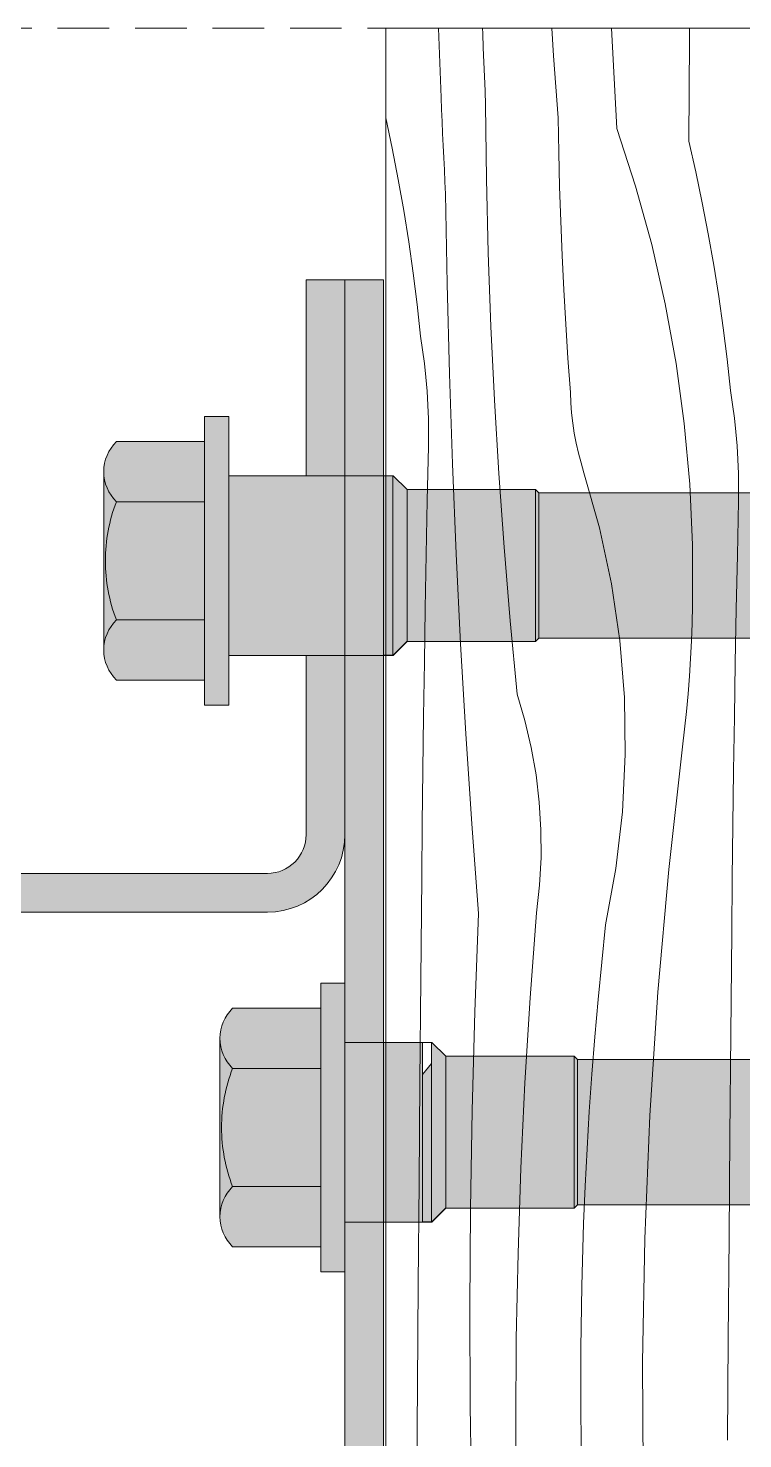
# Model space of a CAD drawing. Header units: millimetres. Extents: x -7826 to 55813, y 465 to 25965.
# Drawn here: x 53647 to 53924, y 16993 to 17539 of the extents above; entities that cross this region are included whole.
import ezdxf

# ---------------------------------------------------------------- set-up
doc = ezdxf.new("R2010")
doc.units = ezdxf.units.MM
doc.linetypes.add('Hidden Line', pattern=[30.00000000000001, 20, -10.00000000000001])
for name, color, linetype, lineweight in [('2D - Ogolne2', 251, 'Continuous', 15), ('2D Drafting - General102', 254, 'Continuous', 13), ('2D Drafting - General121', 255, 'Continuous', 0), ('2D Drafting - General2', 251, 'Continuous', 15), ('2D Drafting - General81', 251, 'Continuous', 20)]:
    doc.layers.add(name, color=color, linetype=linetype, lineweight=lineweight)

# ---------------------------------------------------------------- blocks, each defined once
blk = doc.blocks.new('*X38')
at = {"layer": '2D Drafting - General81', "linetype": 'Continuous'}
for p, q in [((-48127.79040965639, 64815.5976682098), (-48128.76086485691, 64842.40495921654)), ((-48111.6461999938, 64840.29436186439), (-48111.71639294572, 64842.40495921654)), ((-48111.44894569169, 64834.74544311994), (-48111.6461999938, 64840.29436186439)), ((-48084.30759636453, 64831.69164039576), (-48084.9511463471, 64842.40495921654)), ((-48059.66973067842, 64803.58615456181), (-48061.74180974354, 64842.40495921654)), ((-48031.61048706192, 64838.02811040046), (-48031.58049488111, 64842.40495921654)), ((-48111.23899518312, 64829.19699024766), (-48111.44894569169, 64834.74544311994)), ((-48031.8661461212, 64798.68363244396), (-48031.61048706192, 64838.02811040046)), ((-48111.01634956732, 64823.64903229703), (-48111.23899518312, 64829.19699024766)), ((-48082.49744233766, 64807.61129603517), (-48084.30759636453, 64831.69164039576)), ((-48110.78101000997, 64818.10159831501), (-48111.01634956732, 64823.64903229703)), ((-48110.53297774321, 64812.55471734577), (-48110.78101000997, 64818.10159831501)), ((-48127.59340970182, 64810.92313151335), (-48127.79040965639, 64815.5976682098)), ((-48127.39035157795, 64806.24885406042), (-48127.59340970182, 64810.92313151335)), ((-48110.19111272155, 64783.97677225839), (-48110.53297774322, 64812.55471734577)), ((-48149.17559333131, 64807.66106062842), (-48146.70799128109, 64795.87827429573)), ((-48127.18123562588, 64801.57484370237), (-48127.39035157795, 64806.24885406042)), ((-48082.23073966968, 64794.29408299498), (-48082.49744233766, 64807.61129603516)), ((-48126.96606219686, 64796.90110829008), (-48127.18123562588, 64801.57484370237)), ((-48059.66973067843, 64803.58615456181), (-48052.44564003998, 64781.20349704935)), ((-48146.70799128109, 64795.87827429573), (-48144.3892702443, 64783.82921714205)), ((-48126.7448316523, 64792.227655674), (-48126.96606219686, 64796.90110829008)), ((-48031.86614612121, 64798.68363244395), (-48029.15533249598, 64786.71668901515)), ((-48126.51754436381, 64787.55449370408), (-48126.7448316523, 64792.227655674)), ((-48081.86985006971, 64780.97908948512), (-48082.23073966968, 64794.29408299498)), ((-48144.3892702443, 64783.82921714205), (-48142.26754856044, 64771.74391438889)), ((-48126.28420071317, 64782.88163022979), (-48126.51754436381, 64787.55449370408)), ((-48109.51084368445, 64755.40487958135), (-48110.19111272155, 64783.97677225839)), ((-48029.15533249598, 64786.71668901515), (-48026.64023003384, 64774.70708847457)), ((-48126.04480109232, 64778.2090731001), (-48126.28420071317, 64782.88163022979)), ((-48125.46093467803, 64743.30215744764), (-48126.04480109232, 64778.2090731001)), ((-48081.41479159272, 64767.666981641), (-48081.86985006971, 64780.97908948512)), ((-48052.44564003998, 64781.20349704935), (-48046.21968585368, 64758.52292524566)), ((-48026.64023003384, 64774.70708847457), (-48024.32150899705, 64762.6580313209)), ((-48142.26754856044, 64771.74391438889), (-48140.34339165776, 64759.62558670917)), ((-48080.86558700479, 64754.35842545368), (-48081.41479159272, 64767.666981641)), ((-48024.32150899705, 64762.6580313209), (-48022.19978731319, 64750.57272856773)), ((-48140.34339165776, 64759.62558670917), (-48138.6173123145, 64747.47746357678)), ((-48046.21968585368, 64758.52292524566), (-48041.00408015641, 64735.58892646474)), ((-48108.4922660359, 64726.84304636488), (-48109.51084368445, 64755.40487958135)), ((-48080.22226378207, 64741.05408673647), (-48080.86558700479, 64754.35842545368)), ((-48138.6173123145, 64747.47746357678), (-48137.08977052217, 64735.30278240592)), ((-48022.19978731319, 64750.57272856773), (-48020.27563041051, 64738.45440088802)), ((-48124.5896815758, 64708.40123226809), (-48125.46093467803, 64743.30215744764)), ((-48079.48485410936, 64727.75463109175), (-48080.22226378207, 64741.05408673647)), ((-48137.08977052217, 64735.30278240592), (-48135.76117336305, 64723.10478768844)), ((-48041.00408015641, 64735.58892646474), (-48036.80905321443, 64712.44648511063)), ((-48020.27563041051, 64738.45440088802), (-48018.54955106726, 64726.30627775563)), ((-48107.13552262579, 64698.29527824844), (-48108.4922660359, 64726.84304636488)), ((-48078.65339487851, 64714.46072387762), (-48079.48485410936, 64727.75463109175)), ((-48018.54955106726, 64726.30627775563), (-48017.02200927492, 64714.13159658476)), ((-48134.93709802561, 64717.78790697975), (-48135.76117336305, 64723.10478768843)), ((-48134.23785795485, 64712.45317325111), (-48134.93709802561, 64717.78790697975)), ((-48133.66383727382, 64707.10351710423), (-48134.23785795485, 64712.45317325111)), ((-48077.72792768656, 64701.17303017452), (-48078.65339487851, 64714.46072387762)), ((-48036.80905321443, 64712.44648511063), (-48033.64283345699, 64689.1409944417)), ((-48017.02200927492, 64714.13159658476), (-48015.69341211581, 64701.93360186728)), ((-48133.2153513171, 64701.74187733839), (-48133.66383727382, 64707.10351710423)), ((-48123.43110084946, 64673.50866355987), (-48124.5896815758, 64708.40123226809)), ((-48132.89264645756, 64696.37119933597), (-48133.2153513171, 64701.74187733839)), ((-48014.86933677836, 64696.61672115859), (-48015.69341211581, 64701.93360186727)), ((-48132.69589997106, 64690.99443344446), (-48132.89264645756, 64696.37119933597)), ((-48105.44080372989, 64669.76557889891), (-48107.13552262579, 64698.29527824844)), ((-48077.55086668361, 64697.22810633628), (-48077.72792768656, 64701.17303017452)), ((-48077.23545261976, 64693.29182780746), (-48077.55086668361, 64697.22810633628)), ((-48014.1700967076, 64691.28198742995), (-48014.86933677836, 64696.61672115859)), ((-48132.625219939, 64685.61453335569), (-48132.69589997106, 64690.99443344446)), ((-48076.78207418184, 64689.36904528988), (-48077.23545261976, 64693.29182780746)), ((-48013.59607602657, 64685.93233128307), (-48014.1700967076, 64691.28198742995)), ((-48132.68064518902, 64680.23445448324), (-48132.625219939, 64685.61453335569)), ((-48076.19129007106, 64685.46459285417), (-48076.78207418184, 64689.36904528988)), ((-48075.46382831455, 64681.58328198271), (-48076.19129007106, 64685.46459285417)), ((-48033.64283345699, 64689.1409944417), (-48031.51163133657, 64665.71816753301)), ((-48013.14759006985, 64680.57069151723), (-48013.59607602657, 64685.93233128307)), ((-48133.1239332136, 64659.34439067756), (-48132.68064518902, 64680.23445448324)), ((-48074.60058536823, 64677.7298956403), (-48075.46382831455, 64681.58328198271)), ((-48012.82488521031, 64675.20001351481), (-48013.14759006985, 64680.57069151723)), ((-48073.60262501202, 64673.90918238024), (-48074.60058536823, 64677.7298956403)), ((-48012.62813872381, 64669.8232476233), (-48012.82488521031, 64675.20001351481)), ((-48121.98527104139, 64638.62681675494), (-48123.43110084946, 64673.50866355987)), ((-48103.40834702316, 64641.25794944913), (-48105.44080372989, 64669.76557889891)), ((-48072.47117703903, 64670.12585049253), (-48073.60262501202, 64673.90918238024)), ((-48066.43500496583, 64648.78368081612), (-48072.47117703903, 64670.12585049253)), ((-48012.55745869175, 64664.44334753453), (-48012.62813872381, 64669.8232476233)), ((-48031.51163133657, 64665.71816753301), (-48030.41962714711, 64642.22394761146)), ((-48012.61288394177, 64659.06326866208), (-48012.55745869175, 64664.44334753453)), ((-48133.53362835932, 64638.45364105086), (-48133.1239332136, 64659.34439067756)), ((-48013.05617196635, 64638.1732048564), (-48012.61288394177, 64659.06326866208)), ((-48061.79865912936, 64627.09433142344), (-48066.43500496583, 64648.78368081612)), ((-48030.41962714711, 64642.22394761146), (-48030.36896282465, 64618.70441793931)), ((-48133.9097295668, 64617.5622596231), (-48133.53362835932, 64638.45364105086)), ((-48120.25229016705, 64603.75805655836), (-48121.98527104139, 64638.62681675494)), ((-48101.03843754645, 64612.77638793675), (-48103.40834702316, 64641.25794944913)), ((-48013.46586711208, 64617.2824552297), (-48013.05617196635, 64638.1732048564)), ((-48058.58174383156, 64605.1495134529), (-48061.79865912936, 64627.09433142344)), ((-48134.25223586349, 64596.67030041591), (-48133.9097295668, 64617.5622596231)), ((-48030.55076511277, 64611.83555992028), (-48030.36896282465, 64618.7044179393)), ((-48013.84196831955, 64596.39107380194), (-48013.46586711208, 64617.2824552297)), ((-48098.33140766648, 64584.32488874357), (-48101.03843754645, 64612.77638793675)), ((-48030.82142593331, 64604.96962915469), (-48030.55076511277, 64611.83555992028)), ((-48118.23227570843, 64568.90474678807), (-48120.25229016705, 64603.75805655836)), ((-48056.7978614613, 64583.04201826502), (-48058.58174383156, 64605.1495134529)), ((-48031.18089997341, 64598.107775107), (-48030.82142593331, 64604.96962915469)), ((-48031.62912705147, 64591.25114655909), (-48031.18089997341, 64598.107775107)), ((-48134.56114636373, 64575.77781745239), (-48134.25223586349, 64596.67030041591)), ((-48014.18447461625, 64575.49911459475), (-48013.84196831955, 64596.39107380194)), ((-48032.16603212726, 64584.40089141807), (-48031.62912705147, 64591.25114655909)), ((-48095.29346749227, 64574.03871764163), (-48098.33140766648, 64584.32488874357)), ((-48056.45455497801, 64560.86532508384), (-48056.7978614613, 64583.04201826502)), ((-48032.79152531445, 64577.55815652402), (-48032.16603212726, 64584.40089141807)), ((-48134.83646026873, 64554.884864757), (-48134.56114636373, 64575.77781745239)), ((-48033.50550189568, 64570.724087458), (-48032.79152531445, 64577.55815652402)), ((-48092.84463656761, 64563.59660944726), (-48095.29346749227, 64574.03871764163)), ((-48034.30784234007, 64563.89982835033), (-48033.50550189568, 64570.724087458)), ((-48014.49338511648, 64554.60663163123), (-48014.18447461625, 64575.49911459475)), ((-48115.92536460604, 64534.06925021455), (-48118.23227570843, 64568.90474678807)), ((-48090.99282046493, 64553.03227446759), (-48092.84463656761, 64563.59660944726)), ((-48057.55327601716, 64538.7132057299), (-48056.45455497801, 64560.86532508384)), ((-48039.63874304845, 64516.3798575272), (-48034.30784234007, 64563.89982835033)), ((-48135.07817686657, 64533.99149635541), (-48134.83646026873, 64554.884864757)), ((-48014.76869902148, 64533.71367893584), (-48014.49338511648, 64554.60663163123)), ((-48089.7439974109, 64542.37981759512), (-48090.99282046493, 64553.03227446759)), ((-48089.10219898686, 64531.67362820658), (-48089.7439974109, 64542.37981759512)), ((-48060.08937875207, 64516.67932811584), (-48057.55327601716, 64538.7132057299)), ((-48135.28629553222, 64513.09776627437), (-48135.07817686657, 64533.99149635541)), ((-48113.3317132497, 64499.25392840075), (-48115.92536460604, 64534.06925021455)), ((-48015.01041561932, 64512.82031053425), (-48014.76869902148, 64533.71367893584)), ((-48089.06949711369, 64520.94826914369), (-48089.10219898686, 64531.67362820658)), ((-48089.64599736301, 64510.2383651337), (-48089.06949711369, 64520.94826914369)), ((-48064.05213953841, 64494.85686018154), (-48060.08937875207, 64516.67932811584)), ((-48043.8478613128, 64468.74741634652), (-48039.63874304845, 64516.3798575272)), ((-48135.63958112884, 64473.75404382072), (-48135.28629553222, 64513.09776627437)), ((-48090.82983861634, 64499.57849101027), (-48089.64599736301, 64510.2383651337)), ((-48015.21853428497, 64491.92658045321), (-48015.01041561932, 64512.82031053425)), ((-48114.77382823342, 64461.12420674196), (-48113.3317132497, 64499.25392840075)), ((-48093.29323092115, 64466.62424803677), (-48090.82983861634, 64499.57849101027)), ((-48065.57932179752, 64480.42827663042), (-48064.05213953841, 64494.85686018154)), ((-48015.57181988159, 64452.58285799956), (-48015.21853428497, 64491.92658045321)), ((-48066.97612565296, 64465.98648837781), (-48065.57932179752, 64480.42827663042)), ((-48135.97892019638, 64434.41019860674), (-48135.63958112884, 64473.75404382072)), ((-48095.30762504283, 64433.63951447824), (-48093.29323092115, 64466.62424803677)), ((-48046.9328573886, 64421.02898250167), (-48043.8478613128, 64468.74741634652)), ((-48115.81284647532, 64422.98137241498), (-48114.77382823342, 64461.12420674196)), ((-48068.24243716028, 64451.53267351422), (-48066.97612565296, 64465.98648837781)), ((-48069.37815301998, 64437.06801111133), (-48068.24243716028, 64451.53267351422)), ((-48015.91115894913, 64413.23901278558), (-48015.57181988159, 64452.58285799956)), ((-48136.30431269226, 64395.06623557623), (-48135.97892019638, 64434.41019860674)), ((-48096.87264739672, 64400.63040760398), (-48095.30762504283, 64433.63951447824)), ((-48070.38318058592, 64422.59368112559), (-48069.37815301998, 64437.06801111133)), ((-48116.44865189655, 64384.82968672653), (-48115.81284647532, 64422.98137241498)), ((-48071.25743787284, 64408.11086430217), (-48070.38318058592, 64422.59368112559)), ((-48048.89201640301, 64373.25108148719), (-48046.9328573886, 64421.02898250167)), ((-48016.23655144501, 64373.89504975506), (-48015.91115894913, 64413.23901278558)), ((-48072.00085356311, 64393.62074207855), (-48071.25743787284, 64408.11086430217)), ((-48097.98800773752, 64367.6030492035), (-48096.87264739672, 64400.63040760398)), ((-48136.61575857561, 64355.72215967294), (-48136.30431269226, 64395.06623557623)), ((-48072.61336701251, 64379.12449648812), (-48072.00085356311, 64393.62074207855)), ((-48116.68117346511, 64346.67341197226), (-48116.44865189655, 64384.82968672653)), ((-48073.34243781341, 64354.98722038055), (-48072.61336701251, 64379.1244964881)), ((-48016.54799732836, 64334.55097385178), (-48016.23655144501, 64373.89504975506)), ((-48049.72424930808, 64325.44027185393), (-48048.89201640301, 64373.25108148719)), ((-48098.6534992132, 64334.56356445116), (-48097.98800773752, 64367.6030492035)), ((-48136.91325780725, 64316.37797584065), (-48136.61575857561, 64355.72215967294)), ((-48073.70860036735, 64330.84171216247), (-48073.34243781341, 64354.98722038055)), ((-48116.51038520376, 64308.51681096049), (-48116.68117346511, 64346.67341197226)), ((-48098.8689984033, 64301.51808077028), (-48098.6534992132, 64334.56356445116)), ((-48073.71177193378, 64306.69342791562), (-48073.70860036735, 64330.84171216247)), ((-48016.84549656, 64295.20679001949), (-48016.54799732836, 64334.55097385178)), ((-48049.42909348619, 64277.62313044591), (-48049.72424930808, 64325.44027185393)), ((-48137.19681034983, 64277.03368902313), (-48136.91325780725, 64316.37797584065)), ((-48115.93630619293, 64270.36414653593), (-48116.51038520376, 64308.51681096049)), ((-48073.35195179604, 64282.54782434905), (-48073.71177193378, 64306.69342791562)), ((-48098.63446534188, 64268.47272669672), (-48098.8689984033, 64301.51808077028))]:
    blk.add_line(p, q, dxfattribs=at)
blk = doc.blocks.new('Wype_nienie_129')
at = {"layer": '2D Drafting - General2', "linetype": 'Continuous'}
for p, q in [((-47969.17559333132, 64842.40495921654), (-48149.17559333131, 64842.40495921654)), ((-48149.17559333131, 64842.40495921654), (-48149.17559333131, 63930.49057417794))]:
    blk.add_line(p, q, dxfattribs=at)
at = {"layer": '2D Drafting - General81', "linetype": 'Continuous'}
blk.add_blockref('*X38', (0, 0), dxfattribs=at)

msp = doc.modelspace()

# ---------------------------------------------------------------- hatches: boundary and pattern name
at = {"layer": '2D Drafting - General102', "linetype": 'Continuous'}
for points in [[(53754.69493006953, 17365.773103874), (53754.69493006953, 17441.62813233713), (53769.69493006953, 17441.62813233713), (53769.69493006953, 17365.773103874)], [(53769.69493006953, 17441.62813233713), (53769.69493006953, 17365.773103874), (53784.69493006953, 17365.773103874), (53784.69493006953, 17441.62813233713)], [(53769.69493006953, 17296.10120666331), (53769.69493089712, 17146.1429904284), (53784.69492328999, 17146.1429904284), (53784.69493006953, 17296.10120666331)]]:
    msp.add_hatch(color=256, dxfattribs=at).paths.add_polyline_path(points)
h = msp.add_hatch(color=256, dxfattribs=at)
edge = h.paths.add_edge_path()
edge.add_arc((53404.69493006952, 17026.62813233713), 24.99999999999272, 180, 270)
edge.add_line((53404.69493006952, 17001.62813233713), (53594.69493006953, 17001.62813233713))
edge.add_arc((53594.69493006953, 17026.62813233713), 25, 270, 360)
edge.add_line((53619.69493006953, 17026.62813233713), (53619.69493006953, 17181.62813233713))
edge.add_arc((53634.69493006952, 17181.62813233713), 14.99999999999272, 89.9999999999722, 179.9999999999722, ccw=False)
edge.add_line((53634.69493006953, 17196.62813233712), (53739.69493006953, 17196.62813233712))
edge.add_arc((53739.69493006953, 17226.62813233712), 30, 270, 360)
edge.add_line((53769.69493006953, 17226.62813233712), (53769.69493006953, 17296.10120666331))
edge.add_line((53769.69493006953, 17296.10120666331), (53754.69493006953, 17296.10120666331))
edge.add_line((53754.69493006953, 17296.10120666331), (53754.69493006953, 17278.21961332048))
edge.add_line((53754.69493006953, 17278.21961332048), (53754.69493006953, 17226.62813233712))
edge.add_arc((53739.69493006953, 17226.62813233713), 14.99999999999272, 269.9999999999722, 359.9999999999722, ccw=False)
edge.add_line((53739.69493006953, 17211.62813233713), (53634.69493006953, 17211.62813233713))
edge.add_arc((53634.69493006953, 17181.62813233713), 30, 90, 180)
edge.add_line((53604.69493006953, 17181.62813233713), (53604.69493006953, 17026.62813233713))
edge.add_arc((53594.69493006953, 17026.62813233713), 10, -90, 0, ccw=False)
edge.add_line((53594.69493006953, 17016.62813233713), (53404.69493006952, 17016.62813233713))
edge.add_arc((53404.69493006952, 17026.62813233713), 10, 180, 270, ccw=False)
edge.add_line((53394.69493006953, 17026.62813233713), (53394.69493006953, 17031.67211646425))
edge.add_line((53394.69493006953, 17031.67211646425), (53394.69493006953, 17033.16910135047))
edge.add_line((53394.69493006953, 17033.16910135047), (53394.69493006953, 17083.58456364857))
edge.add_line((53394.69493006953, 17083.58456364857), (53394.69493006953, 17091.62813233713))
edge.add_line((53394.69493006953, 17091.62813233713), (53393.19474285932, 17091.62813233713))
edge.add_line((53393.19474285932, 17091.62813233713), (53379.69493006953, 17091.62813233713))
edge.add_line((53379.69493006953, 17091.62813233713), (53379.69493006953, 17026.62813233713))
h = msp.add_hatch(color=256, dxfattribs=at)
edge = h.paths.add_edge_path()
edge.add_arc((53404.69493006953, 16976.62813233713), 25, 90.00000000001667, 180.0000000000334)
edge.add_line((53379.69493006953, 16976.62813233712), (53379.69493006953, 16911.62813233712))
edge.add_line((53379.69493006953, 16911.62813233712), (53394.69493006953, 16911.62813233712))
edge.add_line((53394.69493006953, 16911.62813233712), (53394.69493006953, 16976.62813233712))
edge.add_arc((53404.69493006953, 16976.62813233713), 10, 90.00000000004172, 180.0000000000834, ccw=False)
edge.add_line((53404.69493006952, 16986.62813233713), (53594.69493006953, 16986.62813233713))
edge.add_arc((53594.69493006952, 16976.62813233713), 10.00000000000728, -4.172306944383308e-11, 89.99999999995828, ccw=False)
edge.add_line((53604.69493006953, 16976.62813233712), (53604.69493006953, 16821.62813233712))
edge.add_arc((53634.69493006952, 16821.62813233713), 29.99999999999272, 180.0000000000139, 270.0000000000139)
edge.add_line((53634.69493006953, 16791.62813233713), (53754.69493006953, 16791.62813233713))
edge.add_arc((53754.69493006953, 16821.62813233713), 30, 270, 360)
edge.add_line((53784.69493006953, 16821.62813233713), (53784.69492328999, 17076.47109321771))
edge.add_line((53784.69492328999, 17076.47109321771), (53769.69493089712, 17076.47109321771))
edge.add_line((53769.69493089712, 17076.47109321771), (53769.69493006953, 16821.62813233712))
edge.add_arc((53754.69493006953, 16821.62813233713), 14.99999999999272, 269.9999999999722, 359.9999999999722, ccw=False)
edge.add_line((53754.69493006953, 16806.62813233713), (53634.69493006953, 16806.62813233713))
edge.add_arc((53634.69493006952, 16821.62813233713), 14.99999999999272, 180.0000000000278, 270.0000000000278, ccw=False)
edge.add_line((53619.69493006953, 16821.62813233712), (53619.69493006953, 16976.62813233712))
edge.add_arc((53594.69493006952, 16976.62813233713), 25.00000000000728, 359.9999999999833, 449.9999999999833)
edge.add_line((53594.69493006953, 17001.62813233713), (53404.69493006952, 17001.62813233713))
at = {"layer": '2D Drafting - General121', "linetype": 'Continuous'}
for points in [[(53724.69494691853, 17332.77848034135), (53724.69494691853, 17276.8593300757), (53715.37508854092, 17276.8593300757), (53715.37508854092, 17332.77848034135), (53715.37508854092, 17388.69763060701), (53724.69494691853, 17388.69763060701)], [(53724.69494691853, 17296.10120666331), (53724.69494691853, 17332.77848034135), (53724.69494691853, 17365.773103874), (53784.69493006953, 17365.773103874), (53784.69493006953, 17329.85254481842), (53784.69493006953, 17296.10120666331)], [(53784.69493006953, 17296.10120666331), (53724.69494691853, 17296.10120666331), (53724.69494691853, 17332.77848034135), (53724.69494691853, 17365.773103874), (53784.69493006953, 17365.773103874), (53784.69493006953, 17328.90280701474)], [(53784.69493006953, 17296.19829176851), (53784.69493006953, 17328.90280710646), (53784.69493006953, 17353.2568032604), (53784.6949383635, 17365.77310358164), (53788.20839549895, 17365.7731046184), (53788.20839549895, 17357.62761449373), (53788.20839549895, 17296.19829176851)], [(53788.20839550173, 17296.19829176851), (53788.20839550173, 17365.7731046184), (53788.38392484342, 17365.7731046184), (53793.79747228855, 17360.35955717328), (53793.79747228855, 17301.61183921362), (53788.38392484342, 17296.19829176851)], [(53793.79747228855, 17301.51475410846), (53793.79747228855, 17360.35955717325), (53843.53978920115, 17360.35955717325), (53843.53978920115, 17301.51475410846)], [(53843.53978920115, 17301.51475410846), (53843.53978920115, 17360.35955717328), (53844.78526070297, 17359.11408567144), (53844.78526070297, 17302.76022561027)], [(53769.69493077059, 17113.14836689575), (53769.69493077059, 17057.2292166301), (53760.37507239298, 17057.2292166301), (53760.37507239298, 17113.14836689575), (53760.37507239298, 17169.06751716141), (53769.69493077059, 17169.06751716141)], [(53769.69493077059, 17076.47109321771), (53769.69493077059, 17113.14836689575), (53769.69493077059, 17146.1429904284), (53799.69492275989, 17146.1429904284), (53799.69492275989, 17110.2224313728), (53799.69492275989, 17076.47109321771)], [(53799.69492275989, 17076.47109321771), (53769.69493077059, 17076.47109321771), (53769.69493077059, 17113.14836689575), (53769.69493077059, 17146.1429904284), (53799.69492275989, 17146.1429904284), (53799.69492275989, 17109.27269356917)], [(53803.20838819209, 17076.5681783229), (53803.20838819209, 17146.14299117279), (53803.38391753379, 17146.14299117279), (53808.79746497892, 17140.72944372765), (53808.79746497892, 17081.98172576802), (53803.38391753379, 17076.5681783229)], [(53808.79746497892, 17081.88464066284), (53808.79746497892, 17140.72944372765), (53858.53978189152, 17140.72944372765), (53858.53978189152, 17081.88464066284)], [(53858.53978189152, 17081.88464066284), (53858.53978189152, 17140.72944372765), (53859.78525339333, 17139.48397222584), (53859.78525339333, 17083.13011216466)], [(53799.69492275989, 17076.5681783229), (53799.69492275989, 17109.27269356917), (53799.6949227599, 17133.62669008942), (53803.20838819209, 17137.99750059061), (53803.20838819209, 17076.5681783229)]]:
    msp.add_hatch(color=256, dxfattribs=at).paths.add_polyline_path(points)
h = msp.add_hatch(color=256, dxfattribs=at)
edge = h.paths.add_edge_path()
edge.add_line((53715.37508854092, 17355.68979885299), (53681.20227448968, 17355.68979885299))
edge.add_arc((53692.64175343581, 17367.33962182501), 16.32727943774647, 134.4780486831525, 225.5219513168833, ccw=False)
edge.add_line((53681.20227448968, 17378.98944479701), (53715.37508854092, 17378.98944479701))
edge.add_line((53715.37508854092, 17378.98944479701), (53715.37508854092, 17355.68979885299))
h = msp.add_hatch(color=256, dxfattribs=at)
edge = h.paths.add_edge_path()
edge.add_arc((53740.51046416538, 17332.77848034135), 63.57979143210105, 180, 201.1220213823848)
edge.add_arc((53692.64175343583, 17298.21733885772), 16.32727943775667, 134.4780486831531, 180)
edge.add_line((53676.31447399807, 17298.21733885772), (53676.31447399807, 17367.33962182498))
edge.add_arc((53692.64175343579, 17367.33962182499), 16.32727943771897, 180.0000000000511, 225.5219513169022)
edge.add_arc((53740.51046416545, 17332.77848034136), 63.57979143217361, 158.8779786176266, 180.0000000000131)
h = msp.add_hatch(color=256, dxfattribs=at)
edge = h.paths.add_edge_path()
edge.add_line((53844.78526070297, 17302.76022561027), (53844.78526070297, 17359.11408567144))
edge.add_line((53844.78526070297, 17359.11408567144), (53979.2041208653, 17359.11408567144))
edge.add_line((53979.2041208653, 17359.11408567144), (53979.2041208653, 17337.45787289292))
edge.add_line((53979.2041208653, 17337.45787289292), (53945.89550412581, 17337.45787289292))
edge.add_arc((53941.98089569121, 17335.97853980047), 4.184804128586707, 20.70161155939179, 339.2983884406082)
edge.add_line((53945.89550412581, 17334.49920670803), (53979.2041208653, 17334.49920670803))
edge.add_line((53979.2041208653, 17334.49920670803), (53979.2041208653, 17302.76022561027))
edge.add_line((53979.2041208653, 17302.76022561027), (53844.78526070297, 17302.76022561027))
h = msp.add_hatch(color=256, dxfattribs=at)
edge = h.paths.add_edge_path()
edge.add_line((53715.37508854092, 17309.86716182973), (53681.20227448968, 17309.86716182973))
edge.add_arc((53740.51046416536, 17332.77848034135), 63.57979143208014, 180, 201.1220213823918, ccw=False)
edge.add_arc((53740.51046416543, 17332.77848034136), 63.57979143215198, 158.8779786176195, 180.0000000000131, ccw=False)
edge.add_line((53681.20227448968, 17355.68979885299), (53715.37508854092, 17355.68979885299))
edge.add_line((53715.37508854092, 17355.68979885299), (53715.37508854092, 17332.77848034135))
edge.add_line((53715.37508854092, 17332.77848034135), (53715.37508854092, 17309.86716182973))
h = msp.add_hatch(color=256, dxfattribs=at)
edge = h.paths.add_edge_path()
edge.add_line((53715.37508854092, 17286.56751588572), (53681.20227448968, 17286.56751588572))
edge.add_arc((53692.64175343581, 17298.21733885772), 16.32727943773609, 134.4780486831167, 225.5219513168475, ccw=False)
edge.add_line((53681.20227448968, 17309.86716182973), (53715.37508854092, 17309.86716182973))
edge.add_line((53715.37508854092, 17309.86716182973), (53715.37508854092, 17286.56751588572))
h = msp.add_hatch(color=256, dxfattribs=at)
edge = h.paths.add_edge_path()
edge.add_line((53760.37507239298, 17136.05968540739), (53726.20225834175, 17136.05968540739))
edge.add_arc((53737.64173728787, 17147.70950837939), 16.32727943773099, 134.4780486831343, 225.5219513168658, ccw=False)
edge.add_line((53726.20225834175, 17159.3593313514), (53760.37507239298, 17159.3593313514))
edge.add_line((53760.37507239298, 17159.3593313514), (53760.37507239298, 17136.05968540739))
h = msp.add_hatch(color=256, dxfattribs=at)
edge = h.paths.add_edge_path()
edge.add_arc((53785.51044801746, 17113.14836689575), 63.57979143210832, 180, 201.1220213823824)
edge.add_arc((53737.64173728786, 17078.58722541213), 16.32727943772589, 134.478048683116, 180)
edge.add_line((53721.31445785014, 17078.58722541213), (53721.31445785014, 17147.70950837938))
edge.add_arc((53737.64173728785, 17147.70950837939), 16.3272794377117, 180.0000000000255, 225.5219513169025)
edge.add_arc((53785.51044801753, 17113.14836689576), 63.5797914321804, 158.877978617629, 180.0000000000131)
h = msp.add_hatch(color=256, dxfattribs=at)
edge = h.paths.add_edge_path()
edge.add_line((53859.78525339333, 17083.13011216466), (53859.78525339333, 17139.48397222584))
edge.add_line((53859.78525339333, 17139.48397222584), (53994.20411355566, 17139.48397222584))
edge.add_line((53994.20411355566, 17139.48397222584), (53994.20411355566, 17117.8277594473))
edge.add_line((53994.20411355566, 17117.8277594473), (53960.89549681617, 17117.8277594473))
edge.add_arc((53956.98088838159, 17116.34842635486), 4.184804128563717, 20.70161155940426, 339.2983884405957)
edge.add_line((53960.89549681617, 17114.86909326243), (53994.20411355566, 17114.86909326243))
edge.add_line((53994.20411355566, 17114.86909326243), (53994.20411355566, 17083.13011216466))
edge.add_line((53994.20411355566, 17083.13011216466), (53859.78525339333, 17083.13011216466))
h = msp.add_hatch(color=256, dxfattribs=at)
edge = h.paths.add_edge_path()
edge.add_line((53760.37507239298, 17090.23704838413), (53726.20225834175, 17090.23704838413))
edge.add_arc((53785.51044801743, 17113.14836689575), 63.57979143208693, 180, 201.1220213823895, ccw=False)
edge.add_arc((53785.51044801751, 17113.14836689576), 63.57979143215925, 158.8779786176219, 180.0000000000131, ccw=False)
edge.add_line((53726.20225834175, 17136.05968540739), (53760.37507239298, 17136.05968540739))
edge.add_line((53760.37507239298, 17136.05968540739), (53760.37507239298, 17113.14836689575))
edge.add_line((53760.37507239298, 17113.14836689575), (53760.37507239298, 17090.23704838413))
h = msp.add_hatch(color=256, dxfattribs=at)
edge = h.paths.add_edge_path()
edge.add_line((53760.37507239298, 17066.93740244011), (53726.20225834175, 17066.93740244011))
edge.add_arc((53737.64173728788, 17078.58722541212), 16.32727943774128, 134.4780486831346, 225.5219513168654, ccw=False)
edge.add_line((53726.20225834175, 17090.23704838413), (53760.37507239298, 17090.23704838413))
edge.add_line((53760.37507239298, 17090.23704838413), (53760.37507239298, 17066.93740244011))

# ---------------------------------------------------------------- linework, layer by layer
at = {"layer": '2D - Ogolne2', "linetype": 'Continuous'}
for p, q in [((53788.38391683271, 17365.7731046184), (53784.69492205881, 17365.7731046184)), ((53784.69492205881, 17365.7731046184), (53784.69492205881, 17328.90280701474)), ((53793.79746427784, 17360.35955717325), (53788.38391683271, 17365.7731046184)), ((53793.79746427784, 17360.35955717325), (53793.79746427784, 17301.51475410846)), ((53843.53978119044, 17360.35955717325), (53793.79746427784, 17360.35955717325)), ((53843.53978119044, 17360.35955717325), (53843.53978119044, 17301.51475410846)), ((53844.78525269226, 17359.11408567144), (53843.53978119044, 17360.35955717325)), ((53979.20411285459, 17359.11408567144), (53844.78525269226, 17359.11408567144)), ((53844.78525269226, 17302.76022561027), (53844.78525269226, 17359.11408567144)), ((53784.69492205881, 17296.10120666331), (53784.69492205881, 17329.85254481842)), ((53784.69493006953, 17296.19829176851), (53784.69493006953, 17329.9496299236)), ((53793.79746427784, 17301.51475410846), (53788.38391683271, 17296.10120666331)), ((53793.79747228855, 17301.61183921362), (53788.38392484342, 17296.19829176851)), ((53843.53978119044, 17301.51475410846), (53793.79746427784, 17301.51475410846)), ((53844.78525269226, 17302.76022561027), (53843.53978119044, 17301.51475410846)), ((53979.20411285459, 17302.76022561027), (53844.78525269226, 17302.76022561027)), ((53788.38391683271, 17296.10120666331), (53784.69492205881, 17296.10120666331)), ((53788.38392484342, 17296.19829176851), (53784.69493006953, 17296.19829176851)), ((53799.69492275989, 17146.14299117279), (53799.69492275989, 17109.27269356914)), ((53803.38391753379, 17146.14299117279), (53799.69492275989, 17146.14299117279)), ((53808.79746497892, 17140.72944372765), (53803.38391753379, 17146.14299117279)), ((53808.79746497892, 17140.72944372765), (53808.79746497892, 17081.88464066283)), ((53858.53978189152, 17140.72944372765), (53808.79746497892, 17140.72944372765)), ((53858.53978189152, 17140.72944372765), (53858.53978189152, 17081.88464066283)), ((53859.78525339333, 17139.48397222584), (53858.53978189152, 17140.72944372765)), ((53859.78525339333, 17083.13011216465), (53859.78525339333, 17139.48397222584)), ((53994.20411355566, 17139.48397222584), (53859.78525339333, 17139.48397222584)), ((53799.69492275989, 17076.47109321771), (53799.69492275989, 17110.2224313728)), ((53808.79746497892, 17081.88464066283), (53803.38391753379, 17076.47109321771)), ((53858.53978189152, 17081.88464066283), (53808.79746497892, 17081.88464066283)), ((53859.78525339333, 17083.13011216465), (53858.53978189152, 17081.88464066283)), ((53994.20411355566, 17083.13011216465), (53859.78525339333, 17083.13011216465)), ((53803.38391753379, 17076.47109321771), (53799.69492275989, 17076.47109321771))]:
    msp.add_line(p, q, dxfattribs=at)
at = {"layer": '2D Drafting - General2', "linetype": 'Hidden Line'}
msp.add_line((53238.44109544289, 17539.19691580195), (54256.68671060401, 17539.19691580195), dxfattribs=at)
at = {"layer": '2D Drafting - General2', "linetype": 'Continuous'}
for p, q in [((53769.69493006953, 17441.62813233713), (53769.69493006953, 17226.62813233712)), ((53784.69493006953, 17441.62813233713), (53769.69493006953, 17441.62813233713)), ((53769.69493006953, 17441.62813233713), (53769.69493006953, 16821.62813233712)), ((53784.69493006953, 17441.62813233713), (53784.69493006953, 16821.62813233712)), ((53715.37508854092, 17388.69763060701), (53724.69494691853, 17388.69763060701)), ((53715.37508854092, 17332.77848034135), (53715.37508854092, 17388.69763060701)), ((53724.69494691853, 17388.69763060701), (53724.69494691853, 17332.77848034135)), ((53681.20227448968, 17378.98944479701), (53715.37508854092, 17378.98944479701)), ((53676.31447399807, 17298.21733885772), (53676.31447399807, 17367.33962182498)), ((53724.69494774612, 17365.773103874), (53784.69493006953, 17365.773103874)), ((53681.20227448968, 17355.68979885299), (53715.37508854092, 17355.68979885299)), ((53715.37508854092, 17332.77848034135), (53715.37508854092, 17276.8593300757)), ((53724.69494691853, 17276.8593300757), (53724.69494691853, 17332.77848034135)), ((53681.20227448968, 17309.86716182973), (53715.37508854092, 17309.86716182973)), ((53724.69494137017, 17296.10120666331), (53784.69493006953, 17296.10120666331)), ((53681.20227448968, 17286.56751588572), (53715.37508854092, 17286.56751588572)), ((53715.37508854092, 17276.8593300757), (53724.69494691853, 17276.8593300757)), ((53760.37507239298, 17113.14836689575), (53760.37507239298, 17169.06751716141)), ((53760.37507239298, 17169.06751716141), (53769.69493077059, 17169.06751716141)), ((53769.69493077059, 17169.06751716141), (53769.69493077059, 17113.14836689575)), ((53726.20225834175, 17159.3593313514), (53760.37507239298, 17159.3593313514)), ((53721.31445785014, 17078.58722541212), (53721.31445785014, 17147.70950837938)), ((53769.69493159818, 17146.1429904284), (53799.69492275989, 17146.1429904284)), ((53726.20225834175, 17136.05968540736), (53760.37507239298, 17136.05968540736)), ((53760.37507239298, 17113.14836689575), (53760.37507239298, 17057.2292166301)), ((53769.69493077059, 17057.2292166301), (53769.69493077059, 17113.14836689575)), ((53726.20225834175, 17090.23704838413), (53760.37507239298, 17090.23704838413)), ((53769.69492522223, 17076.47109321771), (53799.69492275989, 17076.47109321771)), ((53726.20225834175, 17066.93740244011), (53760.37507239298, 17066.93740244011)), ((53760.37507239298, 17057.2292166301), (53769.69493077059, 17057.2292166301))]:
    msp.add_line(p, q, dxfattribs=at)
at = {"layer": '2D Drafting - General2', "linetype": 'Continuous', "flags": 128}
for points in [[(53754.69493006953, 17365.773103874), (53754.69493006953, 17441.62813233713), (53769.69493006953, 17441.62813233713), (53769.69493006953, 17365.773103874)], [(53769.69493006953, 17441.62813233713), (53769.69493006953, 17365.773103874), (53784.69493006953, 17365.773103874), (53784.69493006953, 17441.62813233713)], [(53724.69494691853, 17332.77848034135), (53724.69494691853, 17276.8593300757), (53715.37508854092, 17276.8593300757), (53715.37508854092, 17332.77848034135), (53715.37508854092, 17388.69763060701), (53724.69494691853, 17388.69763060701)], [(53724.69494691853, 17296.10120666331), (53724.69494691853, 17332.77848034135), (53724.69494691853, 17365.773103874), (53784.69493006953, 17365.773103874), (53784.69493006953, 17329.85254481842), (53784.69493006953, 17296.10120666331)], [(53784.69493006953, 17296.10120666331), (53724.69494691853, 17296.10120666331), (53724.69494691853, 17332.77848034135), (53724.69494691853, 17365.773103874), (53784.69493006953, 17365.773103874), (53784.69493006953, 17328.90280701474)], [(53784.69493006953, 17296.19829176851), (53784.69493006953, 17328.90280710646), (53784.69493006953, 17353.2568032604), (53784.6949383635, 17365.77310358164), (53788.20839549895, 17365.7731046184), (53788.20839549895, 17357.62761449373), (53788.20839549895, 17296.19829176851)], [(53788.20839550173, 17296.19829176851), (53788.20839550173, 17365.7731046184), (53788.38392484342, 17365.7731046184), (53793.79747228855, 17360.35955717328), (53793.79747228855, 17301.61183921362), (53788.38392484342, 17296.19829176851)], [(53793.79747228855, 17301.51475410846), (53793.79747228855, 17360.35955717325), (53843.53978920115, 17360.35955717325), (53843.53978920115, 17301.51475410846)], [(53843.53978920115, 17301.51475410846), (53843.53978920115, 17360.35955717328), (53844.78526070297, 17359.11408567144), (53844.78526070297, 17302.76022561027)], [(53769.69493006953, 17296.10120666331), (53769.69493089712, 17146.1429904284), (53784.69492328999, 17146.1429904284), (53784.69493006953, 17296.10120666331)], [(53769.69493077059, 17113.14836689575), (53769.69493077059, 17057.2292166301), (53760.37507239298, 17057.2292166301), (53760.37507239298, 17113.14836689575), (53760.37507239298, 17169.06751716141), (53769.69493077059, 17169.06751716141)], [(53769.69493077059, 17076.47109321771), (53769.69493077059, 17113.14836689575), (53769.69493077059, 17146.1429904284), (53799.69492275989, 17146.1429904284), (53799.69492275989, 17110.2224313728), (53799.69492275989, 17076.47109321771)], [(53799.69492275989, 17076.47109321771), (53769.69493077059, 17076.47109321771), (53769.69493077059, 17113.14836689575), (53769.69493077059, 17146.1429904284), (53799.69492275989, 17146.1429904284), (53799.69492275989, 17109.27269356917)], [(53803.20838819209, 17076.5681783229), (53803.20838819209, 17146.14299117279), (53803.38391753379, 17146.14299117279), (53808.79746497892, 17140.72944372765), (53808.79746497892, 17081.98172576802), (53803.38391753379, 17076.5681783229)], [(53808.79746497892, 17081.88464066284), (53808.79746497892, 17140.72944372765), (53858.53978189152, 17140.72944372765), (53858.53978189152, 17081.88464066284)], [(53858.53978189152, 17081.88464066284), (53858.53978189152, 17140.72944372765), (53859.78525339333, 17139.48397222584), (53859.78525339333, 17083.13011216466)], [(53799.69492275989, 17076.5681783229), (53799.69492275989, 17109.27269356917), (53799.6949227599, 17133.62669008942), (53803.20838819209, 17137.99750059061), (53803.20838819209, 17076.5681783229)]]:
    msp.add_lwpolyline(points, close=True, dxfattribs=at)
for points in [[(53715.37508854092, 17355.68979885299), (53681.20227448968, 17355.68979885299, -0.4195600657071172), (53681.20227448968, 17378.98944479701), (53715.37508854092, 17378.98944479701)], [(53676.93067273328, 17332.77848034135, 0.09242403204492548), (53681.20227448968, 17309.86716182973, 0.2012809963204646), (53676.31447399807, 17298.21733885772), (53676.31447399807, 17367.33962182498, 0.2012809963204646), (53681.20227448968, 17355.68979885299, 0.09242403204492862)], [(53844.78526070297, 17302.76022561027), (53844.78526070297, 17359.11408567144), (53979.2041208653, 17359.11408567144), (53979.2041208653, 17337.45787289292), (53945.89550412581, 17337.45787289292, 5.475043183008319), (53945.89550412581, 17334.49920670803), (53979.2041208653, 17334.49920670803), (53979.2041208653, 17302.76022561027)], [(53715.37508854092, 17309.86716182973), (53681.20227448968, 17309.86716182973, -0.09242403204495818), (53676.93067273328, 17332.77848034135, -0.0924240320449649), (53681.20227448968, 17355.68979885299), (53715.37508854092, 17355.68979885299), (53715.37508854092, 17332.77848034135)], [(53715.37508854092, 17286.56751588572), (53681.20227448968, 17286.56751588572, -0.4195600657071172), (53681.20227448968, 17309.86716182973), (53715.37508854092, 17309.86716182973)], [(53760.37507239298, 17136.05968540739), (53726.20225834175, 17136.05968540739, -0.4195600657071172), (53726.20225834175, 17159.3593313514), (53760.37507239298, 17159.3593313514)], [(53721.93065658535, 17113.14836689575, 0.09242403204492548), (53726.20225834175, 17090.23704838413, 0.2012809963204646), (53721.31445785014, 17078.58722541213), (53721.31445785014, 17147.70950837938, 0.2012809963204646), (53726.20225834175, 17136.05968540739, 0.09242403204492862)], [(53859.78525339333, 17083.13011216466), (53859.78525339333, 17139.48397222584), (53994.20411355566, 17139.48397222584), (53994.20411355566, 17117.8277594473), (53960.89549681617, 17117.8277594473, 5.475043183008319), (53960.89549681617, 17114.86909326243), (53994.20411355566, 17114.86909326243), (53994.20411355566, 17083.13011216466)], [(53760.37507239298, 17090.23704838413), (53726.20225834175, 17090.23704838413, -0.09242403204495818), (53721.93065658535, 17113.14836689575, -0.0924240320449649), (53726.20225834175, 17136.05968540739), (53760.37507239298, 17136.05968540739), (53760.37507239298, 17113.14836689575)], [(53760.37507239298, 17066.93740244011), (53726.20225834175, 17066.93740244011, -0.4195600657071172), (53726.20225834175, 17090.23704838413), (53760.37507239298, 17090.23704838413)], [(53404.69493006952, 17001.62813233713, 0.414213562373095), (53379.69493006953, 16976.62813233712), (53379.69493006953, 16911.62813233712), (53394.69493006953, 16911.62813233712), (53394.69493006953, 16976.62813233712, -0.4142135623731731), (53404.69493006952, 16986.62813233713), (53594.69493006953, 16986.62813233713, -0.4142135623731991), (53604.69493006953, 16976.62813233712), (53604.69493006953, 16821.62813233712, 0.414213562373069), (53634.69493006953, 16791.62813233713), (53754.69493006953, 16791.62813233713, 0.4142135623730777), (53784.69493006953, 16821.62813233713), (53784.69492328999, 17076.47109321771), (53769.69493089712, 17076.47109321771), (53769.69493006953, 16821.62813233712, -0.414213562373095), (53754.69493006953, 16806.62813233713), (53634.69493006953, 16806.62813233713, -0.414213562373095), (53619.69493006953, 16821.62813233712), (53619.69493006953, 16976.62813233712, 0.414213562373095), (53594.69493006953, 17001.62813233713)]]:
    msp.add_lwpolyline(points, format="xyb", close=True, dxfattribs=at)
msp.add_lwpolyline([(53634.69493006953, 17196.62813233712), (53739.69493006953, 17196.62813233712, 0.414213562373095), (53769.69493006953, 17226.62813233712), (53769.69493006953, 17296.10120666331), (53754.69493006953, 17296.10120666331), (53754.69493006953, 17278.21961332048), (53754.69493006953, 17226.62813233712, -0.414213562373095), (53739.69493006953, 17211.62813233713), (53634.69493006953, 17211.62813233713, 0.414213562373095)], format="xyb", dxfattribs=at)
at = {"layer": '2D Drafting - General2', "linetype": 'Continuous'}
for centre, radius, start, end in [((53692.64175343581, 17367.33962182498), 16.32727943774327, 134.4780486831342, 225.5219513168658), ((53740.51046416538, 17332.77848034135), 63.5797914320995, 158.8779786174919, 180), ((53740.51046416538, 17332.77848034135), 63.5797914320995, 180, 201.1220213825081), ((53692.64175343581, 17298.21733885772), 16.32727943774327, 134.4780486831342, 225.5219513168658), ((53737.64173728788, 17147.70950837938), 16.32727943774327, 134.4780486831342, 225.5219513168658), ((53785.51044801745, 17113.14836689575), 63.5797914320995, 158.8779786174919, 180), ((53785.51044801745, 17113.14836689575), 63.5797914320995, 180, 201.1220213825081), ((53737.64173728788, 17078.58722541212), 16.32727943774327, 134.4780486831342, 225.5219513168658)]:
    msp.add_arc(centre, radius, start, end, dxfattribs=at)

# ---------------------------------------------------------------- block references
at = {"layer": '2D Drafting - General81', "linetype": 'Continuous'}
msp.add_blockref('Wype_nienie_129', (101934.7416298114, -47303.20805643543), dxfattribs=at)

doc.saveas('drawing.dxf')
